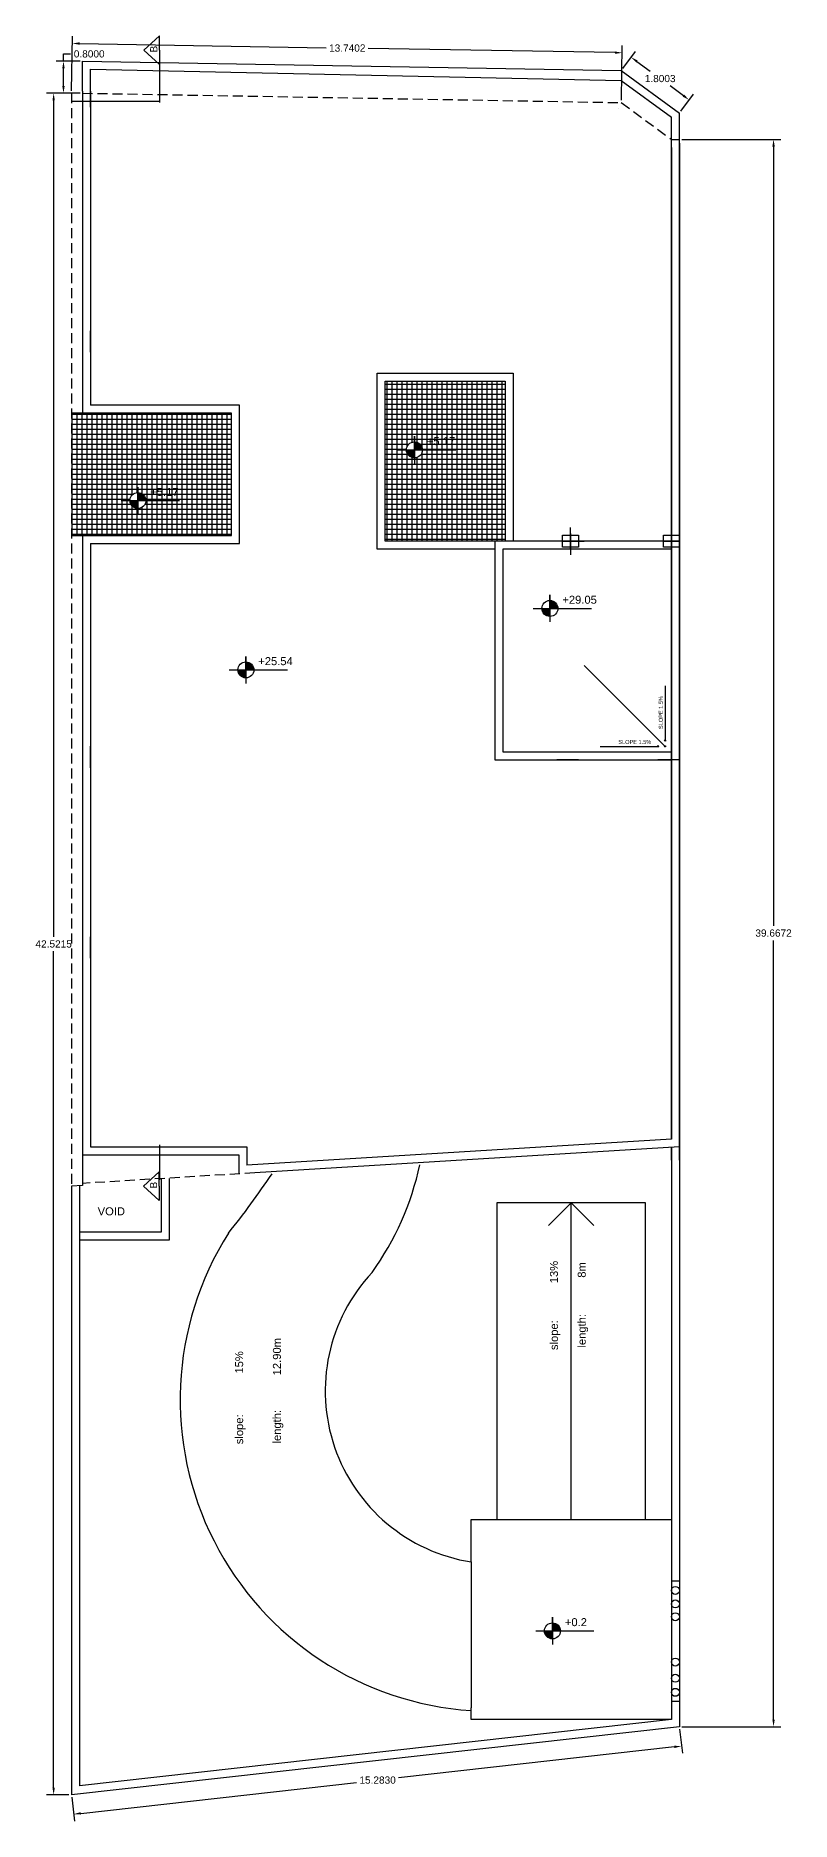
# Model space of a CAD drawing. Header units: inches. Extents: x 116 to 385, y -28932 to 7645.
# Drawn here: x 244.15 to 263.03, y 50.22 to 94.84 of the extents above; entities that cross this region are included whole.
import ezdxf

# ---------------------------------------------------------------- set-up
doc = ezdxf.new("R2010")
doc.units = ezdxf.units.IN
doc.header["$MEASUREMENT"] = 0
doc.linetypes.add('DASHED2', pattern=[0.375, 0.25, -0.125])
doc.styles.get("Standard").update_dxf_attribs({"font": 'arial.ttf'})
doc.dimstyles.get("Standard").update_dxf_attribs({"dimtxt": 0.18, "dimasz": 0.18, "dimexe": 0.18, "dimexo": 0.0625, "dimgap": 0.09, "dimtad": 0, "dimtih": 1, "dimtoh": 1, "dimdec": 4, "dimzin": 0, "dimdsep": 46, "dimtxsty": 'Standard', "dimcen": 0.09, "dimadec": 0, "dimazin": 0, "dimtfac": 1, "dimtdec": 4, "dimtofl": 0, "dimtmove": 0, "dimatfit": 3, "dimfxl": 1, "dimtolj": 1, "dimtzin": 0, "dimarcsym": 0})

# ---------------------------------------------------------------- blocks, each defined once
blk = doc.blocks.new('*U2')
blk.add_lwpolyline([(-0.2, 0), (0.2, 0), (0.2, -0.3), (-0.2, -0.3)], close=True)
blk = doc.blocks.new('*D321')
at = {"color": 0, "lineweight": -2, "transparency": 16777216}
for p, q in [((245.262, 94.204), (244.666, 94.204)), ((244.846, 94.204), (244.846, 94.384)), ((244.846, 94.384), (245.026, 94.384)), ((244.846, 93.584), (244.846, 94.024)), ((245.262, 93.404), (244.666, 93.404))]:
    blk.add_line(p, q, dxfattribs=at)
at = {"color": 0, "transparency": 16777216}
for points in [[(244.816, 94.024), (244.876, 94.024), (244.846, 94.204)], [(244.816, 93.584), (244.876, 93.584), (244.846, 93.404)]]:
    blk.add_solid(points, dxfattribs=at)
at = {"layer": 'Defpoints', "color": 0, "transparency": 16777216}
for p in [(244.846, 94.204), (245.325, 94.204), (245.325, 93.404)]:
    blk.add_point(p, dxfattribs=at)
at = {"color": 0, "transparency": 16777216, "insert": (245.489, 94.384), "char_height": 0.18, "attachment_point": 5}
blk.add_mtext('\\A1;0.8000', dxfattribs=at)
blk = doc.blocks.new('*D327')
at = {"color": 0, "lineweight": -2, "transparency": 16777216}
for p, q in [((260.297, 92.248), (262.768, 92.248)), ((262.588, 92.068), (262.588, 72.597)), ((262.588, 52.761), (262.588, 72.233)), ((260.297, 52.581), (262.768, 52.581))]:
    blk.add_line(p, q, dxfattribs=at)
at = {"color": 0, "transparency": 16777216}
for points in [[(262.558, 92.068), (262.618, 92.068), (262.588, 92.248)], [(262.558, 52.761), (262.618, 52.761), (262.588, 52.581)]]:
    blk.add_solid(points, dxfattribs=at)
at = {"layer": 'Defpoints', "color": 0, "transparency": 16777216}
for p in [(260.235, 92.248), (260.235, 52.581), (262.588, 52.581)]:
    blk.add_point(p, dxfattribs=at)
at = {"color": 0, "transparency": 16777216, "insert": (262.588, 72.415), "char_height": 0.18, "attachment_point": 5}
blk.add_mtext('\\A1;39.6672', dxfattribs=at)
blk = doc.blocks.new('*D328')
at = {"color": 0, "lineweight": -2, "transparency": 16777216}
for p, q in [((260.242, 52.519), (260.309, 51.919)), ((260.11, 52.078), (253.219, 51.307)), ((245.279, 50.418), (252.17, 51.19)), ((245.053, 50.819), (245.121, 50.219))]:
    blk.add_line(p, q, dxfattribs=at)
at = {"color": 0, "transparency": 16777216}
for points in [[(260.107, 52.108), (260.113, 52.049), (260.289, 52.098)], [(245.276, 50.448), (245.283, 50.388), (245.101, 50.398)]]:
    blk.add_solid(points, dxfattribs=at)
at = {"layer": 'Defpoints', "color": 0, "transparency": 16777216}
for p in [(260.235, 52.581), (245.047, 50.881), (245.101, 50.398)]:
    blk.add_point(p, dxfattribs=at)
at = {"color": 0, "transparency": 16777216, "insert": (252.695, 51.248), "char_height": 0.18, "attachment_point": 5}
blk.add_mtext('\\A1;15.2830', dxfattribs=at)
blk = doc.blocks.new('*D329')
at = {"color": 0, "lineweight": -2, "transparency": 16777216}
for p, q in [((244.984, 93.402), (244.421, 93.402)), ((244.601, 93.222), (244.601, 72.324)), ((244.601, 51.061), (244.601, 71.96)), ((244.984, 50.881), (244.421, 50.881))]:
    blk.add_line(p, q, dxfattribs=at)
at = {"color": 0, "transparency": 16777216}
for points in [[(244.571, 93.222), (244.631, 93.222), (244.601, 93.402)], [(244.571, 51.061), (244.631, 51.061), (244.601, 50.881)]]:
    blk.add_solid(points, dxfattribs=at)
at = {"layer": 'Defpoints', "color": 0, "transparency": 16777216}
for p in [(244.601, 93.402), (245.047, 93.402), (245.047, 50.881)]:
    blk.add_point(p, dxfattribs=at)
at = {"color": 0, "transparency": 16777216, "insert": (244.601, 72.142), "char_height": 0.18, "attachment_point": 5}
blk.add_mtext('\\A1;42.5215', dxfattribs=at)
blk = doc.blocks.new('*D330')
at = {"color": 0, "lineweight": -2, "transparency": 16777216}
for p, q in [((258.822, 94.018), (259.137, 94.447)), ((259.175, 94.195), (259.508, 93.95)), ((260.335, 93.341), (260.002, 93.586)), ((260.272, 92.951), (260.587, 93.38))]:
    blk.add_line(p, q, dxfattribs=at)
at = {"color": 0, "transparency": 16777216}
for points in [[(259.193, 94.219), (259.157, 94.171), (259.03, 94.302)], [(260.353, 93.365), (260.317, 93.317), (260.48, 93.235)]]:
    blk.add_solid(points, dxfattribs=at)
at = {"layer": 'Defpoints', "color": 0, "transparency": 16777216}
for p in [(258.785, 93.968), (260.235, 92.901), (260.48, 93.235)]:
    blk.add_point(p, dxfattribs=at)
at = {"color": 0, "transparency": 16777216, "insert": (259.755, 93.768), "char_height": 0.18, "attachment_point": 5}
blk.add_mtext('\\A1;1.8003', dxfattribs=at)
blk = doc.blocks.new('*D331')
at = {"color": 0, "lineweight": -2, "transparency": 16777216}
for p, q in [((245.048, 93.465), (245.071, 94.827)), ((245.248, 94.644), (251.413, 94.539)), ((258.626, 94.416), (252.461, 94.521)), ((258.786, 93.231), (258.809, 94.593))]:
    blk.add_line(p, q, dxfattribs=at)
at = {"color": 0, "transparency": 16777216}
for points in [[(245.248, 94.674), (245.247, 94.614), (245.068, 94.647)], [(258.626, 94.446), (258.625, 94.386), (258.806, 94.413)]]:
    blk.add_solid(points, dxfattribs=at)
at = {"layer": 'Defpoints', "color": 0, "transparency": 16777216}
for p in [(258.806, 94.413), (245.047, 93.402), (258.785, 93.168)]:
    blk.add_point(p, dxfattribs=at)
at = {"color": 0, "transparency": 16777216, "insert": (251.937, 94.53), "char_height": 0.18, "attachment_point": 5}
blk.add_mtext('\\A1;13.7402', dxfattribs=at)

msp = doc.modelspace()

# ---------------------------------------------------------------- hatches: boundary and pattern name
h = msp.add_hatch()
h.set_pattern_fill('ANSI37', color=256, angle=45)
h.set_pattern_definition([(90, (11.31104, 0.13075), (-0.125, 3e-17), []), (180, (11.31104, 0.13075), (-3e-17, -0.125), [])])
h.paths.add_polyline_path([(249.04653, 85.40353), (245.04653, 85.40353), (245.04653, 82.35353), (249.04653, 82.35353)])
h.paths.add_polyline_path([(246.90473, 83.22207, -1), (246.50473, 83.22207, -1)], flags=16)
h.paths.add_polyline_path([(255.88472, 82.20753), (255.88472, 86.20753), (252.88472, 86.20753), (252.88472, 82.20753)])
h.paths.add_polyline_path([(253.41624, 84.48912, -1), (253.81624, 84.48912, -1)], flags=16)
h.paths.add_polyline_path([(246.94928, 83.23088), (247.75624, 83.23088), (247.75624, 83.64302), (246.94928, 83.64302)], flags=24)
h.paths.add_polyline_path([(253.86079, 84.49793), (254.66775, 84.49793), (254.66775, 84.91007), (253.86079, 84.91007)], flags=24)
h = msp.add_hatch(color=256)
h.dxf.hatch_style = 1
h.paths.add_polyline_path([(253.61624, 84.68912), (253.61624, 84.48912), (253.81624, 84.48912, 0.41421356)])
h.paths.add_polyline_path([(253.61624, 84.28912), (253.61624, 84.48912), (253.41624, 84.48912, 0.41421356)])
h = msp.add_hatch(color=256)
h.dxf.hatch_style = 1
h.paths.add_polyline_path([(246.70473, 83.42207), (246.70473, 83.22207), (246.90473, 83.22207, 0.41421356)])
h.paths.add_polyline_path([(246.70473, 83.02207), (246.70473, 83.22207), (246.50473, 83.22207, 0.41421356)])
h = msp.add_hatch(color=256)
h.dxf.hatch_style = 1
h.paths.add_polyline_path([(257.00078, 80.72615), (257.00078, 80.52615), (257.20078, 80.52615, 0.41421356)])
h.paths.add_polyline_path([(257.00078, 80.32615), (257.00078, 80.52615), (256.80078, 80.52615, 0.41421356)])
h = msp.add_hatch(color=256)
h.dxf.hatch_style = 1
h.paths.add_polyline_path([(249.40315, 79.19111), (249.40315, 78.99111), (249.60315, 78.99111, 0.41421356)])
h.paths.add_polyline_path([(249.40315, 78.79111), (249.40315, 78.99111), (249.20315, 78.99111, 0.41421356)])
h = msp.add_hatch(color=256)
h.dxf.hatch_style = 1
h.paths.add_polyline_path([(259.86614, 77.08092, 1), (259.89187, 77.08092, 1)])
h = msp.add_hatch(color=256)
h.dxf.hatch_style = 1
h.paths.add_polyline_path([(257.06391, 55.17686), (257.06391, 54.97686), (257.26391, 54.97686, 0.41421356)])
h.paths.add_polyline_path([(257.06391, 54.77686), (257.06391, 54.97686), (256.86391, 54.97686, 0.41421356)])

# ---------------------------------------------------------------- linework, layer by layer
for p, q in [((247.24653, 94.83932), (246.85143, 94.47932)), ((247.24653, 94.47932), (247.24653, 94.83932)), ((245.32472, 93.45353), (245.32472, 94.20353)), ((245.32472, 94.20353), (258.78472, 93.96807)), ((247.24653, 94.11932), (246.85143, 94.47932)), ((247.24653, 94.47932), (247.24653, 93.16665)), ((247.24653, 94.47932), (247.24653, 94.11932)), ((245.52472, 93.25553), (245.52472, 94.00553)), ((245.52472, 94.00553), (258.78472, 93.71976)), ((258.78472, 93.96807), (260.23472, 92.90104)), ((258.78472, 93.71976), (260.03472, 92.7999)), ((245.32472, 93.45353), (245.32472, 85.40353)), ((245.52472, 93.05753), (245.52472, 93.59709)), ((245.52472, 93.45353), (245.52472, 85.60353)), ((245.52472, 93.45353), (245.52472, 92.91397)), ((245.04653, 93.20243), (245.19653, 93.20243)), ((245.19653, 93.20243), (247.24653, 93.20243)), ((245.32472, 93.25553), (245.32472, 87.12553)), ((258.71635, 93.02007), (258.7168, 93.01974)), ((260.23472, 92.15104), (260.23472, 92.90104)), ((260.03472, 92.0499), (260.03472, 92.7999)), ((260.03472, 92.24822), (260.23472, 92.24822)), ((260.03472, 92.0499), (260.03472, 67.26153)), ((260.03472, 92.0499), (260.03472, 67.26153)), ((260.03472, 67.26153), (260.03472, 92.0499)), ((260.03472, 91.67007), (260.03472, 91.92007)), ((260.23472, 66.74154), (260.23472, 92.15104)), ((260.23472, 92.15104), (260.23472, 52.58104)), ((260.03472, 90.37007), (260.03472, 90.27007)), ((245.52272, 86.92753), (245.52272, 87.46709)), ((260.03472, 86.92753), (260.03472, 87.46709)), ((245.52272, 87.32353), (245.52272, 86.78397)), ((260.03472, 87.32353), (260.03472, 86.78397)), ((252.68472, 82.00753), (252.68472, 86.40753)), ((252.68472, 86.40753), (256.08472, 86.40753)), ((252.88472, 82.20753), (252.88472, 86.20753)), ((252.88472, 86.20753), (255.88472, 86.20753)), ((253.38472, 86.40753), (255.38472, 86.40753)), ((255.88472, 86.20753), (255.88472, 82.20753)), ((256.08472, 86.40753), (256.08472, 82.20753)), ((249.04653, 85.40353), (245.04653, 85.40353)), ((249.24653, 85.60353), (245.52472, 85.60353)), ((249.04653, 82.35353), (249.04653, 85.40353)), ((249.24653, 82.15353), (249.24653, 85.60353)), ((253.61624, 84.48912), (253.61624, 84.82844)), ((253.61624, 84.82844), (253.61624, 84.15251)), ((253.19893, 84.48912), (254.65376, 84.48912)), ((246.70473, 83.22207), (246.70473, 83.56139)), ((246.70473, 83.56139), (246.70473, 82.88546)), ((246.28741, 83.22207), (247.74225, 83.22207)), ((257.51472, 82.00753), (257.51472, 82.54709)), ((260.03472, 82.00753), (260.03472, 82.54709)), ((245.04653, 82.35353), (249.04653, 82.35353)), ((245.32272, 82.20553), (245.32272, 76.74553)), ((245.32272, 82.15353), (245.32472, 82.15353)), ((245.32472, 82.35353), (245.32472, 66.99553)), ((245.32472, 82.35353), (245.32472, 76.94353)), ((245.52472, 82.15353), (245.52472, 67.07353)), ((245.52472, 82.15353), (249.24653, 82.15353)), ((255.82572, 82.20753), (252.88472, 82.20753)), ((255.88472, 82.20753), (252.88472, 82.20753)), ((260.03572, 82.20753), (255.62572, 82.20753)), ((255.62572, 82.20753), (255.62572, 80.87474)), ((257.31672, 82.20553), (257.85628, 82.20553)), ((257.51472, 82.40353), (257.51472, 81.86397)), ((260.23272, 82.20553), (259.69316, 82.20553)), ((259.83672, 82.20553), (260.23472, 82.20553)), ((260.03472, 82.40353), (260.03472, 81.86397)), ((255.62572, 82.00753), (252.68472, 82.00753)), ((260.03572, 82.00753), (255.82572, 82.00753)), ((255.82572, 82.00753), (255.82572, 79.16353)), ((256.08472, 82.00753), (255.82572, 82.00753)), ((255.62572, 80.87474), (255.62572, 79.82474)), ((257.00078, 80.52615), (257.00078, 80.86546)), ((257.00078, 80.86546), (257.00078, 80.18954)), ((260.03472, 80.83113), (260.03472, 78.16428)), ((256.58346, 80.52615), (258.0383, 80.52615)), ((260.03472, 80.53473), (260.03472, 80.23833)), ((260.03472, 79.94193), (260.03472, 79.64553)), ((255.62572, 79.83474), (255.62572, 79.82474)), ((255.62572, 79.82474), (255.62572, 76.74353)), ((248.98583, 78.99111), (250.44067, 78.99111)), ((249.40315, 78.99111), (249.40315, 79.33042)), ((249.40315, 79.33042), (249.40315, 78.6545)), ((255.82572, 79.16353), (255.82572, 76.94353)), ((259.879, 77.08092), (257.85918, 79.10075)), ((260.03472, 79.34913), (260.03472, 79.05269)), ((259.879, 78.5893), (259.879, 77.23649)), ((260.03472, 78.75629), (260.03472, 78.45989)), ((259.859, 77.23649), (259.899, 77.23649)), ((259.879, 77.20812), (259.859, 77.23649)), ((259.899, 77.23649), (259.879, 77.20812)), ((245.52272, 76.54753), (245.52272, 77.08709)), ((245.52272, 76.94353), (245.52272, 76.40397)), ((255.82572, 76.94353), (260.03572, 76.94353)), ((258.25458, 77.08092), (259.69411, 77.08092)), ((259.69411, 77.06092), (259.69411, 77.10092)), ((259.69411, 77.10092), (259.72248, 77.08092)), ((259.72248, 77.08092), (259.69411, 77.06092)), ((260.03472, 76.54753), (260.03472, 77.08709)), ((260.03472, 76.94353), (260.03472, 76.40397)), ((255.62572, 76.74353), (260.03572, 76.74353)), ((257.71272, 76.74553), (257.17316, 76.74553)), ((257.31672, 76.74553), (257.85628, 76.74553)), ((260.23272, 76.74553), (259.69316, 76.74553)), ((245.52272, 71.78553), (245.52272, 72.32509)), ((260.03472, 71.78553), (260.03472, 72.32509)), ((245.32472, 71.98353), (245.32472, 67.19353)), ((245.52272, 72.18153), (245.52272, 71.64197)), ((260.03472, 72.18153), (260.03472, 71.64197)), ((245.32472, 67.39153), (245.32472, 67.14153)), ((260.03472, 67.58953), (260.03472, 67.26153)), ((245.32472, 67.14153), (245.3239, 67.08154)), ((245.32472, 67.08154), (245.32472, 66.10999)), ((245.52472, 67.07353), (249.42672, 67.07353)), ((247.24653, 67.12595), (247.24653, 66.25025)), ((260.03672, 67.26165), (249.42672, 66.61166)), ((249.42672, 67.07353), (249.42672, 66.61166)), ((260.23672, 67.07353), (249.62672, 66.42354)), ((260.03472, 66.74154), (260.03472, 67.06116)), ((260.03472, 67.06116), (260.03472, 66.74154)), ((260.03472, 67.06116), (260.03472, 67.04997)), ((260.03472, 67.06116), (260.03472, 52.7599)), ((260.03672, 66.77353), (260.03672, 67.06128)), ((260.03672, 67.06128), (260.03672, 66.62997)), ((245.32472, 66.87353), (249.22672, 66.87353)), ((249.22672, 66.87353), (249.22672, 66.39903)), ((245.32472, 66.10999), (245.04653, 66.09294)), ((245.04653, 66.09294), (245.04653, 50.88096)), ((245.24653, 66.09294), (245.24653, 51.1046)), ((247.24142, 66.45031), (246.84632, 66.09031)), ((247.24142, 65.73031), (246.84632, 66.09031)), ((247.24142, 66.09031), (247.24142, 66.45031)), ((247.24142, 66.09031), (247.24142, 65.73031)), ((247.29653, 64.95294), (247.29653, 66.28078)), ((247.49653, 64.75294), (247.49653, 66.28078)), ((255.68008, 57.77208), (255.68008, 65.68308)), ((255.68008, 65.68308), (259.38008, 65.68308)), ((257.53008, 65.67161), (256.96506, 65.10526)), ((257.53472, 57.76061), (257.53008, 65.67161)), ((257.53008, 65.67161), (258.09577, 65.10592)), ((259.38008, 65.68308), (259.38008, 57.77208)), ((245.24653, 64.95294), (247.29653, 64.95294)), ((245.24653, 64.75294), (247.49653, 64.75294)), ((255.68008, 57.76061), (255.68008, 64.68556)), ((259.38008, 64.68556), (259.38008, 57.76061)), ((255.03472, 57.76061), (260.03472, 57.76061)), ((255.03476, 56.6988), (255.03476, 57.76061)), ((255.03476, 56.6988), (255.03476, 53.05134)), ((260.23472, 56.21822), (260.03517, 56.21825)), ((256.64659, 54.97686), (258.10143, 54.97686)), ((257.06391, 54.97686), (257.06391, 55.31618)), ((257.06391, 55.31618), (257.06391, 54.64025)), ((260.03472, 53.21822), (260.23472, 53.21822)), ((260.03472, 52.7599), (245.24653, 51.1046)), ((255.03472, 52.76061), (255.03476, 53.05134)), ((260.03472, 52.7599), (255.03472, 52.76061)), ((260.23472, 52.58104), (245.04653, 50.88096))]:
    msp.add_line(p, q)
at = {"linetype": 'DASHED2'}
for p, q in [((245.04653, 93.40243), (245.04653, 66.09294)), ((245.32472, 93.40353), (258.78472, 93.16807)), ((258.78472, 93.16807), (260.03472, 92.24822)), ((249.62672, 66.42354), (245.32472, 66.15999))]:
    msp.add_line(p, q, dxfattribs=at)
for centre, radius in [((253.61624, 84.48912), 0.2), ((246.70473, 83.22207), 0.2), ((257.00078, 80.52615), 0.2), ((249.40315, 78.99111), 0.2), ((259.879, 77.08092), 0.01286), ((260.13495, 55.98761), 0.09978), ((260.13495, 55.65183), 0.09978), ((260.13495, 55.33166), 0.09978), ((257.06391, 54.97686), 0.2), ((260.13495, 54.19936), 0.09978), ((260.13495, 53.79328), 0.09978), ((260.13495, 53.44188), 0.09978)]:
    msp.add_circle(centre, radius)
for centre, radius, start, end in [((246.59913, 68.18829), 7.32073, 324.471616, 347.679707), ((232.57026, 78.10833), 21.04551, 321.183101, 326.197251), ((255.5465, 60.75392), 7.78479, 147.677712, 266.230866), ((255.71367, 60.97325), 4.32804, 136.833303, 260.975201)]:
    msp.add_arc(centre, radius, start, end)

# ---------------------------------------------------------------- block references
for p in [(257.51472, 82.35553), (260.03572, 82.35753)]:
    msp.add_blockref('*U2', p)

# ---------------------------------------------------------------- texts
at = {"attachment_point": 1, "rotation": 90}
for s, width, heights, insert, char_height in [('B', 1.1155648, [0], (247.01172, 94.42019), 0.18), ('SLOPE 1.5%', 0.8194436, [0.12562], (259.72135, 77.51459), 0.1), ('B', 1.1155648, [0], (247.00661, 66.03119), 0.18)]:
    msp.add_mtext_dynamic_manual_height_columns(s, width=width, gutter_width=1, heights=heights, dxfattribs=dict(at, insert=insert, char_height=char_height))
at = {"attachment_point": 1}
for s, width, heights, insert, char_height in [('+5.17', 0.4837455, [0.20423], (253.92634, 84.80796), 0.2), ('+5.17', 0.4837455, [0.20423], (247.01483, 83.54091), 0.2), ('+29.05', 0.8467652, [0.22977], (257.31088, 80.84499), 0.2), ('+25.54', 0.7290008, [0.17973], (249.71325, 79.30994), 0.2), ('SLOPE 1.5%', 0.8194436, [0.12562], (258.71001, 77.24105), 0.1), ('VOID', 0.7418839, [0.20696], (245.70055, 65.56214), 0.2), ('+0.2', 0.7815672, [0.17874], (257.37401, 55.2957), 0.2)]:
    msp.add_mtext_dynamic_manual_height_columns(s, width=width, gutter_width=1, heights=heights, dxfattribs=dict(at, insert=insert, char_height=char_height))
note = msp.add_mtext_dynamic_manual_height_columns('\\pi-0.6,l0.8,t0.8;slope:', width=1.0696142, gutter_width=0, heights=[0.46082, 0], dxfattribs=dict(insert=(257.00112, 61.79467), char_height=0.2, attachment_point=1, rotation=90))
for column, words in zip(note.columns.linked_columns, ['\\pl0.8,t0,0.8;^I13%']):
    column.text = words
note = msp.add_mtext_dynamic_manual_height_columns('\\pi-0.6,l0.8,t0.8;length:', width=1.0897244, gutter_width=0.05625, heights=[0.39835, 0], dxfattribs=dict(insert=(257.6951, 61.8571), char_height=0.2, attachment_point=1, rotation=90))
for column, words in zip(note.columns.linked_columns, ['\\pl0.8,t0,0.8;^I8m']):
    column.text = words
note = msp.add_mtext_dynamic_manual_height_columns('\\pi-0.6,l0.8,t0.8,2.6;length:', width=1.1035502, gutter_width=0, heights=[0.34861, 0], dxfattribs=dict(insert=(250.07924, 59.45972), char_height=0.2, attachment_point=1, rotation=90))
for column, words in zip(note.columns.linked_columns, ['\\pl0.8,t0,0.8,2.6;^I12.90m']):
    column.text = words
note = msp.add_mtext_dynamic_manual_height_columns('\\pi-0.6,l0.8,t0.8;slope:', width=1.1660029, gutter_width=0, heights=[0.38353, 0], dxfattribs=dict(insert=(249.13549, 59.44192), char_height=0.2, attachment_point=1, rotation=90))
for column, words in zip(note.columns.linked_columns, ['\\pl0.8,t0,0.8;^I15%']):
    column.text = words

# ---------------------------------------------------------------- dimensions: what is measured, and where the dimension line sits
for p1, p2, distance, picture, middle in [((245.04653, 93.40243), (258.78472, 93.16807), 1.24487, '*D331', (251.93686, 94.52994)), ((258.78472, 93.96807), (260.23472, 92.90104), 0.41411, '*D330', (259.75517, 93.76809)), ((260.23472, 52.58104), (245.04653, 50.88096), 0.48572, '*D328', (252.69466, 51.2483))]:
    dim = msp.add_aligned_dim(p1=p1, p2=p2, distance=distance, dimstyle='Standard')
    dim.commit()
    dim.dimension.update_dxf_attribs({"geometry": picture, "text_midpoint": middle})
for base, p1, p2, picture, middle in [((244.8458, 94.20353), (245.32472, 93.40353), (245.32472, 94.20353), '*D321', (245.48912, 94.38353)), ((244.60145, 93.40243), (245.04653, 50.88096), (245.04653, 93.40243), '*D329', (244.60145, 72.1417)), ((262.58813, 52.58104), (260.23472, 92.24822), (260.23472, 52.58104), '*D327', (262.58813, 72.41463))]:
    dim = msp.add_linear_dim(base=base, p1=p1, p2=p2, angle=90, dimstyle='Standard')
    dim.commit()
    dim.dimension.update_dxf_attribs({"geometry": picture, "text_midpoint": middle})

doc.saveas('drawing.dxf')
